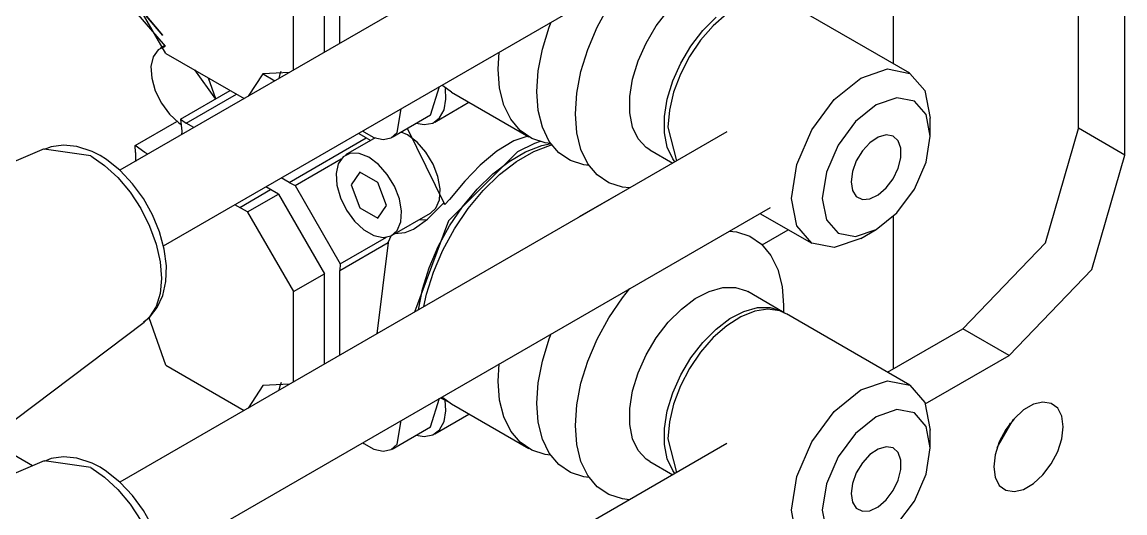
# Model space of a CAD drawing. Extents: x 0 to 258, y 0 to 184.
# Drawn here: x 25.45 to 30.5, y 53.7 to 55.95 of the extents above; entities that cross this region are included whole.
import ezdxf

# ---------------------------------------------------------------- set-up
doc = ezdxf.new("R2010")
doc.units = 0

msp = doc.modelspace()

# ---------------------------------------------------------------- linework, layer by layer
for p, q in [((30.291176, 55.458017), (30.291176, 59.05079)), ((30.503372, 55.335516), (30.503372, 58.928288)), ((28.678807, 56.871155), (25.897775, 55.265666)), ((26.097271, 54.918797), (28.878832, 56.524552)), ((29.442658, 55.753292), (29.442658, 56.487245)), ((25.685973, 56.370346), (26.09263, 55.884081)), ((25.686178, 56.370847), (26.092453, 55.884684)), ((25.66413, 56.349193), (26.104436, 55.834207)), ((26.835193, 55.806738), (26.835193, 56.220281)), ((26.905836, 55.847484), (26.905836, 56.235627)), ((26.108947, 55.800864), (25.898294, 56.165727)), ((26.693906, 55.724982), (26.693906, 56.138525)), ((28.085469, 55.921117), (28.138825, 56.018878)), ((29.517535, 55.710165), (28.951857, 56.03666)), ((28.355656, 55.927113), (28.410242, 55.997941)), ((28.569394, 55.906091), (28.629706, 55.966726)), ((28.678836, 55.982299), (28.616559, 55.927726)), ((27.833877, 55.820451), (27.865524, 55.922067)), ((27.865524, 55.922067), (27.874123, 55.944609)), ((28.042385, 55.820054), (28.085469, 55.921117)), ((28.309034, 55.848997), (28.355656, 55.927113)), ((28.514816, 55.835273), (28.569394, 55.906091)), ((28.616559, 55.927726), (28.558803, 55.861671)), ((28.272291, 55.766794), (28.309034, 55.848997)), ((28.558803, 55.861671), (28.507932, 55.786831)), ((26.072498, 55.817745), (26.050088, 55.785881)), ((26.104505, 55.833805), (26.072498, 55.817745)), ((26.103885, 55.837429), (26.083777, 55.825788)), ((26.108913, 55.800917), (26.466893, 55.594278)), ((27.631151, 55.728609), (27.635675, 55.806963)), ((27.814536, 55.721063), (27.833877, 55.820451)), ((28.01074, 55.718449), (28.042385, 55.820054)), ((28.468202, 55.757168), (28.514816, 55.835273)), ((26.050088, 55.785881), (26.040113, 55.741209)), ((28.246918, 55.683868), (28.272291, 55.766794)), ((28.431462, 55.674976), (28.468202, 55.757168)), ((28.507932, 55.786831), (28.46603, 55.706276)), ((26.040113, 55.741209), (26.043473, 55.687699)), ((26.239225, 55.725656), (26.335388, 55.592217)), ((26.552469, 55.708046), (26.486046, 55.605173)), ((26.550766, 55.709107), (26.608445, 55.675769)), ((26.674771, 55.714121), (26.552469, 55.708046)), ((26.627469, 55.686813), (26.632364, 55.707477)), ((26.632364, 55.707477), (26.636703, 55.720653)), ((27.63766, 55.64167), (27.631151, 55.728609)), ((27.808027, 55.626615), (27.814536, 55.721063)), ((27.991399, 55.619069), (28.01074, 55.718449)), ((28.46603, 55.706276), (28.434809, 55.6233)), ((29.292859, 55.687805), (29.414528, 55.730099)), ((29.414528, 55.730099), (29.517676, 55.71007)), ((29.517676, 55.71007), (29.586597, 55.630748)), ((26.043473, 55.687699), (26.059824, 55.630105)), ((26.33693, 55.593108), (26.304495, 55.687977)), ((27.32152, 55.519022), (27.362996, 55.649557)), ((27.378032, 55.652206), (27.374011, 55.65591)), ((27.41731, 55.623538), (27.378032, 55.652206)), ((28.23398, 55.603615), (28.246918, 55.683868)), ((28.406088, 55.592061), (28.431462, 55.674976)), ((29.171188, 55.589621), (29.292859, 55.687805)), ((26.059824, 55.630105), (26.087751, 55.573545)), ((26.174794, 55.499557), (26.402864, 55.631055)), ((26.201781, 55.48183), (26.431704, 55.614651)), ((27.391899, 55.592288), (27.389095, 55.639984)), ((27.417275, 55.623646), (27.771023, 55.419653)), ((27.657001, 55.564615), (27.63766, 55.64167)), ((27.814536, 55.539684), (27.808027, 55.626615)), ((27.984891, 55.524632), (27.991399, 55.619069)), ((28.23398, 55.529317), (28.23398, 55.603615)), ((28.434809, 55.6233), (28.415547, 55.541303)), ((29.458073, 55.59804), (29.363596, 55.56542)), ((29.538316, 55.582747), (29.458073, 55.59804)), ((29.586597, 55.630748), (29.61078, 55.504372)), ((26.087751, 55.573545), (26.124758, 55.523047)), ((27.168631, 55.439126), (27.186226, 55.547507)), ((27.340282, 55.486592), (27.497444, 55.577344)), ((27.383459, 55.543039), (27.391899, 55.592288)), ((27.68865, 55.499552), (27.657001, 55.564615)), ((28.39315, 55.511818), (28.406088, 55.592061)), ((29.068043, 55.45049), (29.171188, 55.589621)), ((29.363596, 55.56542), (29.269073, 55.4889)), ((29.59173, 55.520983), (29.538316, 55.582747)), ((26.124758, 55.523047), (26.167557, 55.483092)), ((26.174735, 55.499475), (26.181112, 55.444966)), ((26.174735, 55.499475), (26.201736, 55.481907)), ((27.144755, 55.417007), (27.321496, 55.519136)), ((27.331437, 55.482118), (27.362795, 55.505402)), ((27.362795, 55.505402), (27.383459, 55.543039)), ((27.731746, 55.448252), (27.68865, 55.499552)), ((27.833877, 55.462637), (27.814536, 55.539684)), ((27.991399, 55.437708), (27.984891, 55.524632)), ((28.246918, 55.464021), (28.23398, 55.529317)), ((28.39315, 55.437531), (28.39315, 55.511818)), ((28.415547, 55.541303), (28.409038, 55.46364)), ((29.610806, 55.422712), (29.59173, 55.520983)), ((29.610669, 55.422828), (29.610669, 55.504319)), ((25.967361, 55.379701), (26.158654, 55.490032)), ((26.167557, 55.483092), (26.178934, 55.475049)), ((26.181112, 55.444966), (26.180583, 55.428905)), ((26.237235, 55.461457), (26.201781, 55.48183)), ((27.010961, 55.446331), (27.01612, 55.442362)), ((27.01612, 55.442362), (27.060909, 55.416512)), ((27.387515, 55.108569), (27.215629, 55.457893)), ((27.255665, 55.481007), (27.291649, 55.474869)), ((27.291649, 55.474869), (27.331437, 55.482118)), ((27.785109, 55.412118), (27.731746, 55.448252)), ((27.865524, 55.397579), (27.833877, 55.462637)), ((28.272291, 55.410398), (28.246918, 55.464021)), ((28.409044, 55.463619), (28.448559, 55.309163)), ((28.999122, 55.291592), (29.068043, 55.45049)), ((29.269073, 55.4889), (29.188735, 55.380876)), ((30.13889, 54.933464), (30.291189, 55.457906)), ((30.503372, 55.335516), (30.291176, 55.458017)), ((28.678807, 55.442142), (25.897775, 53.836653)), ((26.673268, 55.209839), (27.026751, 55.413832)), ((27.067497, 55.414097), (26.932295, 55.336045)), ((27.026751, 55.413832), (26.990768, 55.434734)), ((27.02674, 55.413835), (27.048039, 55.402775)), ((27.060909, 55.416512), (27.10371, 55.40704)), ((27.10371, 55.40704), (27.140717, 55.414819)), ((27.140717, 55.414819), (27.168644, 55.439134)), ((27.215285, 55.427463), (27.186292, 55.440931)), ((27.259576, 55.394187), (27.215285, 55.427463)), ((27.29993, 55.348451), (27.259576, 55.394187)), ((27.703065, 55.400039), (27.62432, 55.353687)), ((27.766406, 55.422264), (27.703065, 55.400039)), ((27.847289, 55.392142), (27.785109, 55.412118)), ((27.823051, 55.3977), (27.797651, 55.388758)), ((27.871234, 55.389046), (27.847289, 55.392142)), ((27.908617, 55.346284), (27.865524, 55.397579)), ((28.01074, 55.360669), (27.991399, 55.437708)), ((28.309034, 55.370642), (28.272291, 55.410398)), ((28.406088, 55.372242), (28.39315, 55.437531)), ((29.334886, 55.391885), (29.300247, 55.354343)), ((29.372583, 55.417258), (29.334886, 55.391885)), ((29.409249, 55.427709), (29.372583, 55.417258)), ((29.440917, 55.4221), (29.409249, 55.427709)), ((29.464148, 55.40104), (29.440917, 55.4221)), ((29.476424, 55.366818), (29.464148, 55.40104)), ((29.591756, 55.302339), (29.610806, 55.422712)), ((25.551172, 55.363297), (24.328004, 54.844185)), ((25.582154, 55.373769), (25.550314, 55.360513)), ((25.763907, 55.332153), (25.55123, 55.363252)), ((25.639196, 55.381442), (25.582154, 55.373769)), ((25.700055, 55.375436), (25.639196, 55.381442)), ((25.770106, 55.352311), (25.700055, 55.375436)), ((25.806867, 55.333446), (25.770106, 55.352311)), ((25.969004, 55.347499), (25.967152, 55.379674)), ((26.011295, 55.346893), (25.967284, 55.379677)), ((25.968948, 55.347422), (25.968948, 55.306676)), ((26.025397, 55.339246), (26.011295, 55.346893)), ((26.953864, 55.344077), (26.921029, 55.327859)), ((26.994218, 55.343284), (26.953864, 55.344077)), ((27.038506, 55.325424), (26.994218, 55.343284)), ((27.332765, 55.294315), (27.29993, 55.348451)), ((27.719091, 55.35092), (27.40373, 55.034652)), ((27.62432, 55.353687), (27.54794, 55.288989)), ((27.681253, 55.306705), (27.757143, 55.350541)), ((27.715177, 55.30579), (27.793983, 55.351308)), ((27.797651, 55.388758), (27.719091, 55.350922)), ((27.757143, 55.350541), (27.831999, 55.379346)), ((27.793983, 55.351308), (27.871718, 55.381222)), ((27.831999, 55.379346), (27.874022, 55.388818)), ((27.871718, 55.381222), (27.876004, 55.382545)), ((27.961975, 55.310153), (27.908617, 55.346284)), ((28.042385, 55.295616), (28.01074, 55.360669)), ((28.325544, 55.359608), (28.309034, 55.370642)), ((28.325589, 55.359593), (28.430893, 55.299003)), ((28.431462, 55.318625), (28.406088, 55.372242)), ((29.188735, 55.380876), (29.135332, 55.257276)), ((29.300247, 55.354343), (29.272418, 55.308695)), ((29.476424, 55.323138), (29.476424, 55.366818)), ((25.763907, 55.332153), (25.827227, 55.288399)), ((25.836762, 55.314635), (25.806899, 55.333446)), ((25.89922, 55.264449), (25.836762, 55.314635)), ((26.700256, 55.19608), (26.911657, 55.318318)), ((26.898645, 55.295992), (26.88867, 55.251323)), ((26.921029, 55.327859), (26.898645, 55.295992)), ((27.082798, 55.292148), (27.038506, 55.325424)), ((27.123152, 55.246409), (27.082798, 55.292148)), ((27.355149, 55.236596), (27.332765, 55.294315)), ((27.606397, 55.249042), (27.681253, 55.306705)), ((27.637446, 55.245909), (27.715177, 55.30579)), ((28.024147, 55.290177), (27.961975, 55.310153)), ((28.085469, 55.244327), (28.042385, 55.295616)), ((28.441437, 55.305051), (28.431462, 55.318625)), ((28.974913, 55.137121), (28.999122, 55.291592)), ((29.272418, 55.308695), (29.254426, 55.259887)), ((29.464148, 55.274736), (29.476424, 55.323138)), ((29.538294, 55.178763), (29.591756, 55.302339)), ((30.351022, 54.811005), (30.503321, 55.335447)), ((25.827227, 55.288399), (25.888113, 55.231921)), ((25.955928, 55.204182), (25.89922, 55.264449)), ((26.88867, 55.251323), (26.892031, 55.197813)), ((26.997647, 55.257199), (26.956901, 55.198991)), ((27.079403, 55.210103), (26.997647, 55.257199)), ((27.155984, 55.192276), (27.123152, 55.246409)), ((27.54794, 55.288989), (27.478847, 55.215181)), ((27.534621, 55.179121), (27.606397, 55.249042)), ((27.562907, 55.1733), (27.637446, 55.245909)), ((28.048092, 55.287081), (28.024147, 55.290177)), ((28.138825, 55.208201), (28.085469, 55.244327)), ((29.135332, 55.257276), (29.116282, 55.137118)), ((29.254426, 55.259887), (29.248208, 55.213209)), ((29.440917, 55.226854), (29.464148, 55.274736)), ((25.888113, 55.231921), (25.944228, 55.164894)), ((26.005749, 55.135861), (25.955928, 55.204182)), ((26.624585, 55.156128), (26.566377, 55.18973)), ((26.673268, 55.209839), (26.63702, 55.230476)), ((26.673186, 55.209733), (26.700187, 55.196133)), ((26.700187, 55.196139), (26.907644, 54.836811)), ((26.892031, 55.197813), (26.908382, 55.140219)), ((26.956901, 55.198991), (26.997647, 55.093951)), ((27.120149, 55.104799), (27.079403, 55.210103)), ((27.178368, 55.134554), (27.155984, 55.192276)), ((27.365123, 55.180417), (27.355149, 55.236596)), ((27.478847, 55.215181), (27.407491, 55.131572)), ((28.200991, 55.188225), (28.138825, 55.208201)), ((29.248208, 55.213294), (29.254426, 55.173802)), ((29.409249, 55.184682), (29.440917, 55.226854)), ((25.944228, 55.164894), (25.993411, 55.08989)), ((26.446785, 55.095539), (26.588072, 55.17703)), ((26.483033, 55.074637), (26.624585, 55.156128)), ((26.624556, 55.156155), (26.835209, 54.791292)), ((26.908382, 55.140219), (26.936309, 55.083659)), ((27.361763, 55.130771), (27.365123, 55.180417)), ((27.467877, 55.098851), (27.534621, 55.179121)), ((27.493597, 55.089943), (27.562907, 55.1733)), ((28.213623, 55.173535), (28.003075, 55.051988)), ((28.232744, 55.184574), (28.200991, 55.188225)), ((29.254426, 55.173802), (29.272418, 55.14578)), ((29.272418, 55.14578), (29.300247, 55.13226)), ((29.334886, 55.134641), (29.372583, 55.152792)), ((29.372583, 55.152792), (29.409249, 55.184682)), ((29.457949, 55.070753), (29.538294, 55.178763)), ((25.993411, 55.08989), (26.033774, 55.009793)), ((26.04737, 55.061672), (26.005749, 55.135861)), ((26.097271, 53.489785), (28.878832, 55.095803)), ((26.483033, 55.074637), (26.425089, 55.107974)), ((26.997647, 55.093951), (27.079403, 55.046591)), ((27.079403, 55.046591), (27.120149, 55.104799)), ((27.188342, 55.078375), (27.178368, 55.134554)), ((27.306709, 55.041225), (27.378429, 55.113829)), ((27.32152, 55.069924), (27.345412, 55.09207)), ((27.345412, 55.09207), (27.361763, 55.130771)), ((27.387642, 55.108503), (27.378382, 55.113795)), ((27.407491, 55.131572), (27.387515, 55.108554)), ((27.407989, 55.01042), (27.467877, 55.098851)), ((27.431407, 54.998111), (27.493597, 55.089943)), ((28.999114, 55.010579), (28.974905, 55.137107)), ((29.116261, 55.137121), (29.135231, 55.03896)), ((29.116282, 55.137118), (29.116261, 55.137121)), ((29.300247, 55.13226), (29.334886, 55.134641)), ((26.079531, 54.983834), (26.04737, 55.061672)), ((26.483133, 55.074512), (26.693786, 54.70965)), ((26.936309, 55.083659), (26.973316, 55.033161)), ((27.144755, 54.967745), (27.321496, 55.069874)), ((27.185009, 55.028732), (27.188342, 55.078375)), ((27.248461, 54.998908), (27.306709, 55.041225)), ((27.290495, 55.037196), (27.268482, 55.039312)), ((27.305127, 55.038254), (27.290495, 55.037196)), ((28.830942, 55.068022), (29.068009, 54.931233)), ((29.135231, 55.03896), (29.188579, 54.97709)), ((29.363365, 54.994241), (29.457949, 55.070753)), ((29.442658, 54.355765), (29.442658, 55.058497)), ((26.033774, 55.009793), (26.063767, 54.927679)), ((26.973316, 55.033161), (27.016117, 54.993206)), ((27.016117, 54.993206), (27.060906, 54.967356)), ((27.140715, 54.965663), (27.168641, 54.989978)), ((27.168631, 54.990031), (27.185009, 55.028732)), ((27.204993, 54.979937), (27.243249, 54.996024)), ((27.243249, 54.996024), (27.248461, 54.998908)), ((27.40373, 55.034652), (27.247958, 54.616069)), ((27.356591, 54.916239), (27.407989, 55.01042)), ((27.378032, 54.900314), (27.431407, 54.998111)), ((28.841261, 54.924089), (28.960853, 54.993145)), ((29.068035, 54.931257), (28.999114, 55.010579)), ((29.268825, 54.961718), (29.363365, 54.994241)), ((29.29264, 54.953458), (29.363548, 54.994203)), ((26.100988, 54.904761), (26.079531, 54.983834)), ((26.907689, 54.836777), (27.119355, 54.959014)), ((27.060906, 54.967356), (27.103708, 54.957884)), ((27.103708, 54.957884), (27.140715, 54.965663)), ((27.127292, 54.934408), (27.142903, 54.968539)), ((27.157661, 54.975333), (27.204993, 54.979937)), ((28.690174, 54.986777), (28.722754, 54.983099)), ((28.722754, 54.983099), (28.784921, 54.963123)), ((28.784921, 54.963123), (28.838274, 54.926994)), ((29.292727, 54.953476), (29.17118, 54.911228)), ((29.188579, 54.97709), (29.268825, 54.961718)), ((26.063767, 54.927679), (26.082235, 54.846709)), ((26.110619, 54.827535), (26.100988, 54.904761)), ((26.905836, 54.806614), (27.127292, 54.934408)), ((27.12729, 54.934424), (27.075672, 54.516613)), ((27.315083, 54.81888), (27.356591, 54.916239)), ((27.334929, 54.799211), (27.378032, 54.900314)), ((28.838274, 54.926994), (28.881361, 54.875705)), ((29.17118, 54.911228), (29.068035, 54.931257)), ((29.760859, 54.539348), (30.13889, 54.933464)), ((26.082235, 54.846709), (26.088479, 54.769991)), ((26.907644, 54.836811), (26.905792, 54.80663)), ((28.881361, 54.875705), (28.913005, 54.810654)), ((26.107973, 54.755915), (26.110619, 54.827535)), ((26.693906, 54.709777), (26.835193, 54.791268)), ((26.835193, 54.377725), (26.835193, 54.791268)), ((26.905836, 54.418735), (26.905836, 54.806614)), ((27.284598, 54.720998), (27.315083, 54.81888)), ((27.303272, 54.697566), (27.334929, 54.799211)), ((28.913005, 54.810654), (28.932346, 54.733616)), ((29.972991, 54.416889), (30.351022, 54.811005)), ((26.088479, 54.769991), (26.082235, 54.700471)), ((26.093818, 54.692351), (26.107973, 54.755915)), ((26.082235, 54.700471), (26.063767, 54.640824)), ((26.068894, 54.637453), (26.093818, 54.692351)), ((26.693906, 54.296234), (26.693906, 54.709777)), ((27.266156, 54.626576), (27.284598, 54.720998)), ((27.290757, 54.640776), (27.303272, 54.697566)), ((28.200991, 54.681731), (28.233789, 54.723315)), ((28.534141, 54.677617), (28.598379, 54.710957)), ((28.598379, 54.710957), (28.660649, 54.728313)), ((28.660649, 54.728313), (28.718397, 54.728843)), ((28.718397, 54.728843), (28.769263, 54.712756)), ((28.769263, 54.712756), (28.775031, 54.709607)), ((28.93413, 54.617702), (28.775115, 54.709777)), ((28.932346, 54.733616), (28.938855, 54.646692)), ((26.033202, 54.591291), (26.068894, 54.637453)), ((26.063767, 54.640824), (26.033774, 54.593342)), ((28.138825, 54.589937), (28.200991, 54.681731)), ((28.470559, 54.629642), (28.534141, 54.677617)), ((28.75751, 54.619083), (28.819769, 54.63644)), ((28.819769, 54.63644), (28.877512, 54.636969)), ((28.877512, 54.636969), (28.928367, 54.620882)), ((28.938892, 54.646806), (28.938099, 54.615321)), ((26.006553, 54.57076), (26.033202, 54.591291)), ((26.033774, 54.593342), (26.009035, 54.570191)), ((26.108947, 54.37192), (26.031874, 54.590161)), ((28.085469, 54.492176), (28.138825, 54.589937)), ((28.410242, 54.569), (28.470559, 54.629642)), ((28.629706, 54.537779), (28.693277, 54.585748)), ((28.743085, 54.594204), (28.678836, 54.553353)), ((28.693277, 54.585748), (28.75751, 54.619083)), ((28.806672, 54.619657), (28.743085, 54.594204)), ((28.867, 54.628679), (28.806672, 54.619657)), ((28.921594, 54.620901), (28.867, 54.628679)), ((28.95169, 54.607672), (28.921594, 54.620901)), ((28.928367, 54.620882), (28.942734, 54.612363)), ((29.517535, 54.281152), (28.951857, 54.607648)), ((24.947922, 53.770507), (26.009165, 54.570077)), ((28.355656, 54.498171), (28.410242, 54.569)), ((28.569394, 54.477145), (28.629706, 54.537779)), ((28.678836, 54.553353), (28.616559, 54.49878)), ((29.415671, 54.33989), (29.760952, 54.539385)), ((29.972883, 54.416883), (29.760952, 54.539385)), ((27.833877, 54.391505), (27.865524, 54.49312)), ((27.865524, 54.49312), (27.874123, 54.515663)), ((28.042385, 54.391113), (28.085469, 54.492176)), ((28.309034, 54.420056), (28.355656, 54.498171)), ((28.616559, 54.49878), (28.558803, 54.432721)), ((28.558803, 54.432721), (28.507932, 54.357884)), ((28.514816, 54.406326), (28.569394, 54.477145)), ((27.814536, 54.292117), (27.833877, 54.391505)), ((28.01074, 54.289505), (28.042385, 54.391113)), ((28.272291, 54.337852), (28.309034, 54.420056)), ((28.468202, 54.328222), (28.514816, 54.406326)), ((29.587914, 54.194634), (29.972883, 54.416883)), ((26.108913, 54.371904), (26.466893, 54.165265)), ((27.631151, 54.299663), (27.635675, 54.378016)), ((28.246918, 54.254927), (28.272291, 54.337852)), ((28.507932, 54.357884), (28.46603, 54.277329)), ((26.674771, 54.285177), (26.552469, 54.279102)), ((26.632364, 54.278533), (26.637814, 54.294593)), ((27.63766, 54.212721), (27.631151, 54.299663)), ((27.808027, 54.197668), (27.814536, 54.292117)), ((27.991399, 54.190128), (28.01074, 54.289505)), ((28.431462, 54.246029), (28.468202, 54.328222)), ((29.292859, 54.258861), (29.414528, 54.301152)), ((29.414528, 54.301152), (29.517676, 54.281123)), ((29.517676, 54.281123), (29.586597, 54.201799)), ((26.552469, 54.279102), (26.486046, 54.176229)), ((26.627469, 54.257869), (26.632364, 54.278533)), ((28.23398, 54.174671), (28.246918, 54.254927)), ((28.406088, 54.163114), (28.431462, 54.246029)), ((28.46603, 54.277329), (28.434809, 54.194353)), ((29.171188, 54.160677), (29.292859, 54.258861)), ((27.32152, 54.090078), (27.362996, 54.220613)), ((27.367534, 54.223209), (27.381557, 54.215271)), ((27.368063, 54.223473), (27.400078, 54.205746)), ((27.378032, 54.223262), (27.374011, 54.226966)), ((27.41731, 54.194594), (27.378032, 54.223262)), ((27.391899, 54.163341), (27.388592, 54.214231)), ((27.417275, 54.194634), (27.771023, 53.99064)), ((27.657001, 54.135669), (27.63766, 54.212721)), ((27.814536, 54.110734), (27.808027, 54.197668)), ((27.984891, 54.09569), (27.991399, 54.190128)), ((28.434809, 54.194353), (28.415547, 54.112356)), ((29.586597, 54.201799), (29.61078, 54.075426)), ((30.084034, 54.193332), (30.038751, 54.167191)), ((30.127484, 54.203677), (30.084034, 54.193332)), ((30.165581, 54.197406), (30.127484, 54.203677)), ((30.195236, 54.174996), (30.165581, 54.197406)), ((27.340282, 54.05758), (27.497444, 54.148332)), ((27.383459, 54.114092), (27.391899, 54.163341)), ((27.68865, 54.070605), (27.657001, 54.135669)), ((28.23398, 54.100376), (28.23398, 54.174671)), ((28.39315, 54.082868), (28.406088, 54.163114)), ((29.068043, 54.021543), (29.171188, 54.160677)), ((29.363596, 54.136473), (29.269073, 54.059953)), ((29.458073, 54.169096), (29.363596, 54.136473)), ((29.538316, 54.153803), (29.458073, 54.169096)), ((29.59173, 54.092039), (29.538316, 54.153803)), ((30.038751, 54.167191), (29.995301, 54.127377)), ((30.214047, 54.138288), (30.195236, 54.174996)), ((30.220477, 54.090248), (30.214047, 54.138288)), ((27.144755, 53.987994), (27.321496, 54.090123)), ((27.168631, 54.010182), (27.186226, 54.118563)), ((27.362795, 54.076455), (27.383459, 54.114092)), ((27.833877, 54.03369), (27.814536, 54.110734)), ((27.991399, 54.008764), (27.984891, 54.09569)), ((28.246918, 54.03508), (28.23398, 54.100376)), ((28.39315, 54.008584), (28.39315, 54.082868)), ((28.415547, 54.112356), (28.409038, 54.034693)), ((29.610806, 53.993768), (29.59173, 54.092039)), ((29.917791, 53.994638), (29.992835, 54.12463)), ((29.925369, 54.015207), (29.978812, 54.107782)), ((29.995301, 54.127377), (29.957206, 54.077111)), ((30.214047, 54.034767), (30.220477, 54.090248)), ((25.49799, 53.911794), (25.292409, 54.030328)), ((27.255665, 54.05206), (27.291649, 54.045922)), ((27.291649, 54.045922), (27.331437, 54.053172)), ((27.331437, 54.053172), (27.362795, 54.076455)), ((27.731746, 54.019305), (27.68865, 54.070605)), ((27.865524, 53.968632), (27.833877, 54.03369)), ((28.272291, 53.981454), (28.246918, 54.03508)), ((28.409044, 54.034675), (28.448559, 53.880216)), ((29.269073, 54.059953), (29.188735, 53.951932)), ((29.610669, 53.993815), (29.610669, 54.075571)), ((29.957206, 54.077111), (29.927549, 54.020472)), ((30.195236, 53.976342), (30.214047, 54.034767)), ((28.678807, 54.01313), (25.897775, 52.40764)), ((27.010961, 54.017387), (27.01612, 54.013418)), ((27.01612, 54.013418), (27.060909, 53.987568)), ((27.060909, 53.987568), (27.10371, 53.978096)), ((27.10371, 53.978096), (27.140717, 53.985875)), ((27.140717, 53.985875), (27.168644, 54.01019)), ((27.785109, 53.983171), (27.731746, 54.019305)), ((27.847289, 53.963195), (27.785109, 53.983171)), ((28.01074, 53.931725), (27.991399, 54.008764)), ((28.309034, 53.941698), (28.272291, 53.981454)), ((28.406088, 53.943296), (28.39315, 54.008584)), ((28.999122, 53.862648), (29.068043, 54.021543)), ((29.372583, 53.988314), (29.334886, 53.962941)), ((29.409249, 53.998765), (29.372583, 53.988314)), ((29.440917, 53.993156), (29.409249, 53.998765)), ((29.464148, 53.972096), (29.440917, 53.993156)), ((29.591756, 53.873395), (29.610806, 53.993768)), ((29.927549, 54.020472), (29.908737, 53.962047)), ((25.551172, 53.934284), (24.328004, 53.415172)), ((25.582154, 53.944851), (25.550314, 53.931596)), ((25.763907, 53.903209), (25.55123, 53.934308)), ((25.639196, 53.952524), (25.582154, 53.944851)), ((25.700055, 53.946518), (25.639196, 53.952524)), ((25.770106, 53.923394), (25.700055, 53.946518)), ((27.871234, 53.960099), (27.847289, 53.963195)), ((27.908617, 53.917337), (27.865524, 53.968632)), ((28.042385, 53.866675), (28.01074, 53.931725)), ((28.325544, 53.930664), (28.309034, 53.941698)), ((28.325589, 53.93058), (28.430893, 53.86999)), ((28.431462, 53.889678), (28.406088, 53.943296)), ((29.188735, 53.951932), (29.135332, 53.828332)), ((29.334886, 53.962941), (29.300247, 53.925397)), ((29.476424, 53.937872), (29.464148, 53.972096)), ((29.476424, 53.894194), (29.476424, 53.937872)), ((29.908737, 53.962047), (29.902281, 53.906566)), ((30.165581, 53.919703), (30.195236, 53.976342)), ((25.763907, 53.903209), (25.827227, 53.859455)), ((25.806867, 53.904503), (25.770106, 53.923394)), ((25.836762, 53.885691), (25.806899, 53.904503)), ((25.89922, 53.835502), (25.836762, 53.885691)), ((27.961975, 53.881206), (27.908617, 53.917337)), ((28.024147, 53.86123), (27.961975, 53.881206)), ((28.441437, 53.876105), (28.431462, 53.889678)), ((29.272418, 53.879748), (29.254426, 53.83094)), ((29.300247, 53.925397), (29.272418, 53.879748)), ((29.464148, 53.845792), (29.476424, 53.894194)), ((29.902281, 53.906566), (29.908737, 53.858526)), ((30.127484, 53.869437), (30.165581, 53.919703)), ((25.827227, 53.859455), (25.888113, 53.802977)), ((25.955928, 53.775238), (25.89922, 53.835502)), ((28.048092, 53.858134), (28.024147, 53.86123)), ((28.085469, 53.815386), (28.042385, 53.866675)), ((28.974913, 53.708177), (28.999122, 53.862648)), ((29.135332, 53.828332), (29.116282, 53.708174)), ((29.254426, 53.83094), (29.248208, 53.784263)), ((29.440917, 53.79791), (29.464148, 53.845792)), ((29.538294, 53.749819), (29.591756, 53.873395)), ((29.908737, 53.858526), (29.927549, 53.821818)), ((30.038751, 53.803482), (30.084034, 53.829623)), ((30.084034, 53.829623), (30.127484, 53.869437)), ((25.888113, 53.802977), (25.944228, 53.735947)), ((26.005749, 53.706915), (25.955928, 53.775238)), ((28.138825, 53.779257), (28.085469, 53.815386)), ((28.200991, 53.759281), (28.138825, 53.779257)), ((29.248208, 53.784347), (29.254426, 53.744858)), ((29.409249, 53.755738), (29.440917, 53.79791)), ((29.927549, 53.821818), (29.957206, 53.799407)), ((29.957206, 53.799407), (29.995301, 53.793137)), ((29.995301, 53.793137), (30.038751, 53.803482)), ((25.944228, 53.735947), (25.993411, 53.660943)), ((28.232744, 53.75563), (28.200991, 53.759281)), ((29.254426, 53.744858), (29.272418, 53.716836)), ((29.334886, 53.705697), (29.372583, 53.723848)), ((29.372583, 53.723848), (29.409249, 53.755738)), ((29.457949, 53.641806), (29.538294, 53.749819)), ((26.04737, 53.632728), (26.005749, 53.706915)), ((28.999114, 53.581635), (28.974905, 53.708163)), ((29.116261, 53.708177), (29.135231, 53.610016)), ((29.116282, 53.708174), (29.116261, 53.708177)), ((29.272418, 53.716836), (29.300247, 53.703316)), ((29.300247, 53.703316), (29.334886, 53.705697))]:
    msp.add_line(p, q)

doc.saveas('drawing.dxf')
